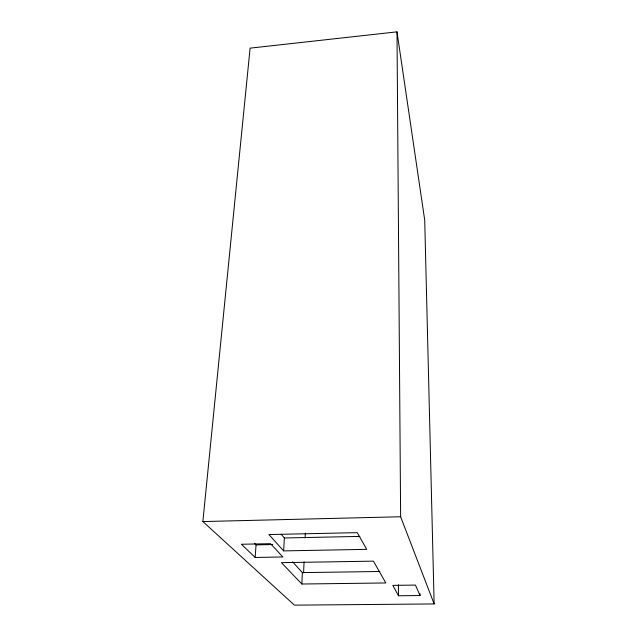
<?xml version="1.0" encoding="UTF-8"?>
<svg xmlns="http://www.w3.org/2000/svg" width="637" height="637" viewBox="0 0 637 637"><rect width="100%" height="100%" fill="white"/><g stroke="black" fill="none" stroke-linecap="round" stroke-linejoin="round"><path stroke-width="0.96" d="M301.85 584.018L281.443 562.662L373.425 561.149L385.823 582.966L301.85 584.018L302.36 572.615L292.574 561.81M303.594 572.727L304.072 561.818M305.115 538.01L305.338 533.05M283.648 550.894L268.91 534.547L357.238 532.643L366.729 549.349L283.648 550.894L284.357 537.978L281.188 534.276M255.166 557.455L241.423 544.261L270.518 543.679L282.844 556.969L255.166 557.455L256.05 544.882L254.689 543.504M202.861 521.56L250.102 48.149L396.994 31.85L424.72 220.211L434.139 603.94L294.421 605.15L202.861 521.56L400.633 516.758L434.139 603.94M284.357 537.978L359.905 536.402M256.05 544.882L272.74 544.547M302.36 572.615L379.867 571.485M420.03 595.539L415.459 585.084L392.838 585.355L398.475 595.762L420.03 595.539L419.998 593.708M396.994 31.85L400.633 516.758M398.412 584.782L398.475 595.762"/></g></svg>
